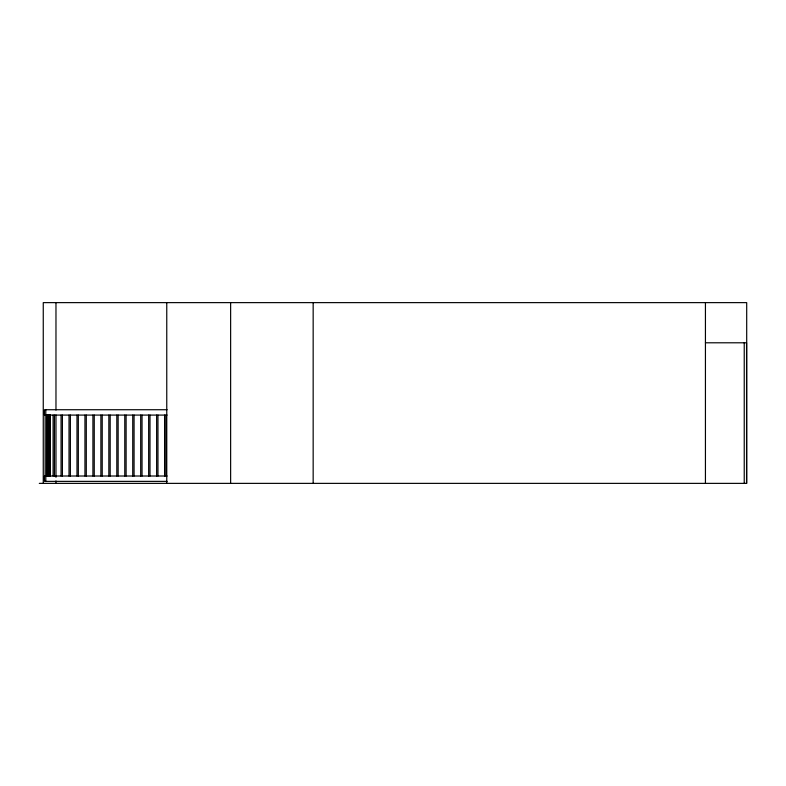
<?xml version="1.0" encoding="UTF-8"?>
<svg xmlns="http://www.w3.org/2000/svg" width="786" height="786" viewBox="0 0 786 786"><rect width="100%" height="100%" fill="white"/><g stroke="black" fill="none" stroke-linecap="round" stroke-linejoin="round"><path stroke-width="1.18" d="M705.435 342.794L746.553 342.794L746.553 483.37M167.094 409.732L44.458 409.732L44.458 415.087L167.094 415.087M167.094 476.011L44.458 476.011L44.458 481.366L167.094 481.366M39.3 483.37L746.7 483.37L746.7 302.63L43.259 302.63L43.259 483.37M744.234 342.794L744.234 483.37M705.435 302.63L705.435 483.37M313.162 302.63L313.162 483.37M230.632 302.63L230.632 483.37M166.76 302.63L166.76 483.37M165.925 415.087L165.925 476.011M164.588 415.087L164.588 476.011M157.966 415.087L157.966 476.011M156.63 415.087L156.63 476.011M149.998 415.087L149.998 476.011M148.662 415.087L148.662 476.011M142.04 415.087L142.04 476.011M140.694 415.087L140.694 476.011M134.072 415.087L134.072 476.011M132.736 415.087L132.736 476.011M126.114 415.087L126.114 476.011M124.768 415.087L124.768 476.011M118.146 415.087L118.146 476.011M116.809 415.087L116.809 476.011M110.178 415.087L110.178 476.011M108.841 415.087L108.841 476.011M102.219 415.087L102.219 476.011M100.883 415.087L100.883 476.011M94.251 415.087L94.251 476.011M92.915 415.087L92.915 476.011M86.293 415.087L86.293 476.011M84.947 415.087L84.947 476.011M78.325 415.087L78.325 476.011M76.989 415.087L76.989 476.011M70.367 415.087L70.367 476.011M69.021 415.087L69.021 476.011M62.399 415.087L62.399 476.011M61.062 415.087L61.062 476.011M55.973 302.63L55.973 410.096M55.973 414.979L55.973 477.269M55.973 480.934L55.973 483.37M54.431 415.087L54.431 476.011M53.094 415.087L53.094 476.011M50.235 415.087L50.235 476.011M50.078 415.087L50.078 476.011M49.911 476.011L49.911 415.087L49.754 476.011M49.597 415.087L49.675 476.011M49.43 415.087L49.518 476.011M48.948 415.087L49.037 476.011M48.87 476.011L48.791 415.087L48.712 476.011M48.477 415.087L48.555 476.011M48.31 476.011L48.31 415.087L48.152 476.011M48.074 415.087L47.995 476.011M47.917 415.087L47.917 476.011M47.671 415.087L47.75 476.011M47.435 476.011L47.435 415.087L47.268 476.011M47.189 415.087L47.189 476.011M47.032 415.087L46.954 476.011L46.875 415.087M46.708 415.087L46.629 476.011M46.551 415.087L46.472 476.011M45.804 409.732L45.804 415.087M45.804 476.011L45.804 481.366M45.136 415.087L45.136 476.011M49.272 476.011L49.272 415.087L49.194 476.011"/></g></svg>
